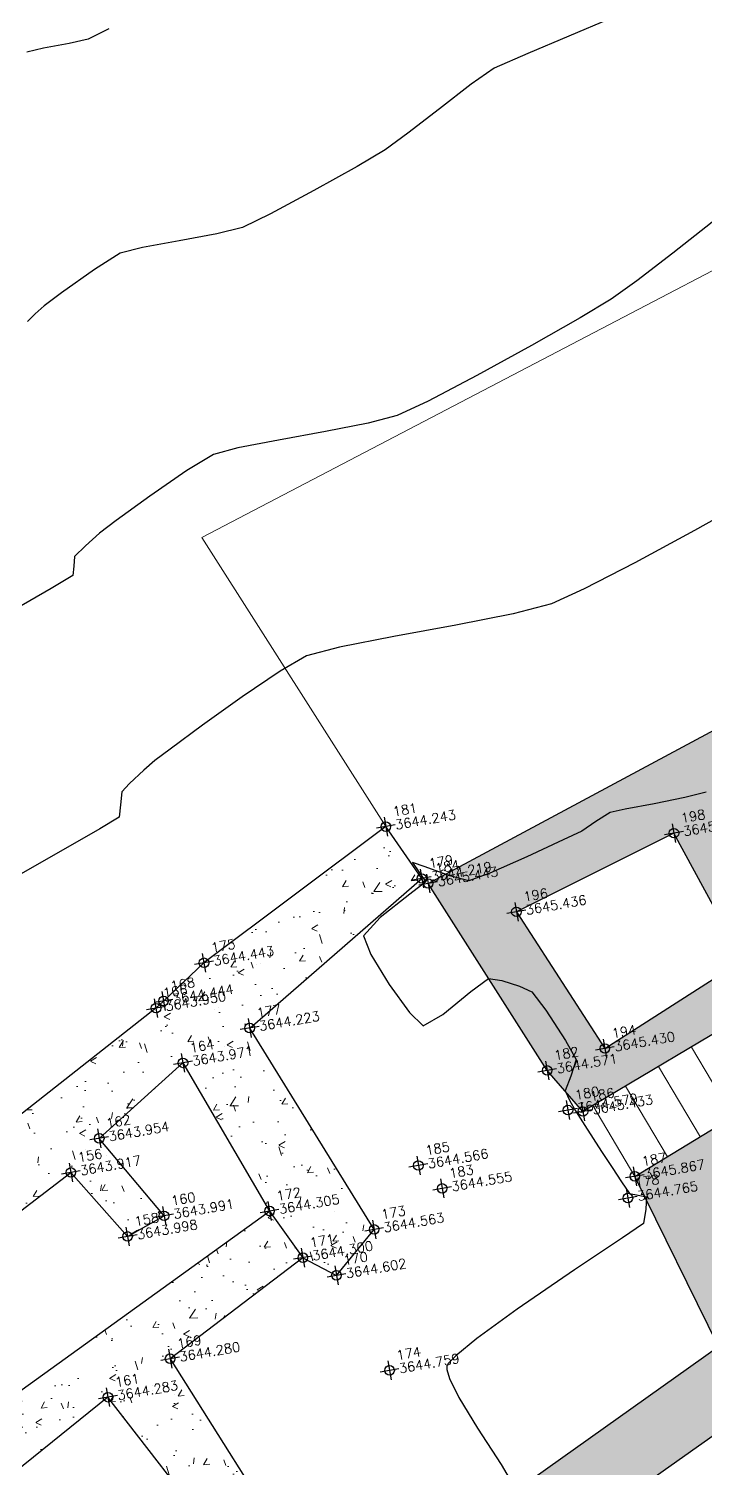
# Model space of a CAD drawing. Header units: millimetres. Extents: x 736950 to 738835, y 8500595 to 8502131.
# Drawn here: x 737777.21 to 737784.29, y 8501281.6 to 8501296.66 of the extents above; entities that cross this region are included whole.
import ezdxf

# ---------------------------------------------------------------- set-up
doc = ezdxf.new("R2010")
doc.units = ezdxf.units.MM
for name, color, linetype, lineweight in [('CONT-MJR', 80, 'Continuous', 30), ('MURO PIEDRA', 252, 'Continuous', 30), ('pista', 251, 'Continuous', 5)]:
    doc.layers.add(name, color=color, linetype=linetype, lineweight=lineweight)
doc.styles.add('5mm', font='arial.ttf', dxfattribs={"height": 3})
pattern_1 = [(59.94991650582833, (1479841.21072825, -18.49207214638591), (0.7173147616177996, 0.06212513786334364), [0.07500000000000001, -0.8250000000000001]), (4.949916505828331, (1479841.21072825, -18.49207214638591), (-0.2666336227691331, 0.7169040729334506), [0.06, -0.66]), (110.4013165058283, (1479841.270504478, -18.48689504899085), (0.4506817424667108, 0.7790288530571421), [0.06374018999999999, -0.7011421119999998]), (56.13411650582835, (1479841.176170796, -18.29508031532168), (1.07978843215245, 0.02137619624183779), [0.1124999999999999, -1.237499999999998]), (106.5855165058283, (1479841.266153166, -18.29329902119935), (0.752289432321798, 1.120964142855684), [0.09561028799999993, -1.051712999999999]), (1.134116505828333, (1479841.176170796, -18.29508031532168), (0.7522885572049924, 1.12096473051034), [0.09000000000000001, -0.9900000000000001]), (30.94991650582834, (1479841.283306076, -18.32704954408109), (0.6574964912282043, -0.293425227292985), [0.07500000000000001, -0.8250000000000001]), (335.9499165058284, (1479841.283306076, -18.32704954408109), (0.1143589702920628, 0.7562849757157031), [0.06, -0.66]), (81.40131650582836, (1479841.338097435, -18.35150168277323), (0.7718558160208798, 0.4628591428967336), [0.06374019000000002, -0.701142112]), (47.44991650582834, (1479841.21072825, -18.49207214638591), (-0.04554285905854174, 0.3299879209740469), [0, -0.652, 0, -0.67, 0, -0.6625000000000001]), (17.44991650582834, (1479841.21072825, -18.49207214638591), (0.1909634295804004, 0.4339344980096552), [0, -0.3819999999999997, 0, -0.6369999999999993, 0, -0.2524999999999997]), (337.4499165058283, (1479840.991082356, -18.53060370869935), (0.5296904964497462, 0.07002209344786473), [0, -0.25, 0, -0.7799999999999999, 0, -1.035]), (327.4499165058284, (1479840.892586439, -18.5478824339807), (0.557117696670718, 0.1993664657265957), [0, -0.325, 0, -0.518, 0, -0.735])]

msp = doc.modelspace()

# ---------------------------------------------------------------- hatches: boundary and pattern name
at = {"layer": 'pista'}
h = msp.add_hatch(dxfattribs=at)
h.set_pattern_fill('HONEY', color=256, scale=3, angle=9.94991650582834, style=0)
h.set_pattern_definition([(9.94991650582834, (1479841.21072825, -18.49207214638591), (0.4979252195647159, 0.4170677100899267), [0.375, -0.75]), (129.9499165058283, (1479841.21072825, -18.49207214638591), (-0.6101538418184378, 0.222682034283025), [0.3749999999999999, -0.7499999999999998]), (69.94991650582834, (1479841.21072825, -18.49207214638591), (-0.112228622253722, 0.6397497443729518), [-0.75, 0.375])])
h.paths.add_polyline_path([(737744.7999806425, 8501250.923935566), (737743.4751223363, 8501250.754223157), (737756.465848178, 8501242.026572531), (737763.5739612179, 8501242.006896213), (737770.002546867, 8501243.455222024), (737769.8468594846, 8501244.342704736), (737763.4750639071, 8501242.907173423), (737756.7405500773, 8501242.925815564)])
h.paths.add_polyline_path([(737794.2809870465, 8501256.017245878), (737809.7820272583, 8501263.709828075), (737823.391616501, 8501273.483615467), (737837.0791595323, 8501280.557800073), (737851.5530432165, 8501285.77819753), (737870.8510758049, 8501293.050216693, -0.9976846880626209), (737871.0089264096, 8501292.63424804), (737865.2748787645, 8501289.581801567, 0.7845063948290762), (737866.1540430214, 8501286.121818589), (737883.2588851704, 8501291.348365877), (737897.4188924351, 8501296.516943583), (737903.2981396064, 8501301.44146652, -0.5512150924587264), (737904.1219025984, 8501301.177325813), (737906.855912117, 8501297.98174819, 0.5618964424650519), (737910.2738656431, 8501298.536066804), (737914.22079628, 8501308.558674501), (737925.6412323939, 8501300.72656757, 0.340189525830376), (737928.7023693406, 8501300.894137181), (737936.9171069289, 8501306.117412793, -0.358727273887905), (737938.1716059428, 8501305.962964654), (737943.1732157968, 8501301.051021611, 0.3417074120720416), (737946.0555081918, 8501300.709858142), (737955.8779356404, 8501307.072689936), (737971.8320576148, 8501314.464803053), (737988.5677626224, 8501323.411181662), (738023.1375471824, 8501336.282937778), (738044.4246208373, 8501357.728329657), (738061.4456776979, 8501362.208386911), (738078.9085143938, 8501363.070318012), (738112.0997810266, 8501372.051506756), (738118.6561313582, 8501373.365123207), (738128.3493353954, 8501376.976906104), (738155.2251721952, 8501366.826195797), (738176.6167526407, 8501363.543890122), (738193.8053773039, 8501353.328603027), (738204.7313956148, 8501340.877429372), (738207.705198212, 8501335.751671141), (738214.35685511, 8501331.742925933), (738229.9282901662, 8501313.374534177), (738233.5603594936, 8501308.186787868), (738234.53883727, 8501308.358438132), (738230.6417003467, 8501313.924784988), (738214.9478837823, 8501332.43754055), (738208.3676942562, 8501336.403214611), (738205.4657963786, 8501341.405035153), (738194.387784551, 8501354.029418997), (738176.9261677533, 8501364.406946706), (738155.4549153853, 8501367.70147717), (738128.3514754312, 8501377.93815071), (738118.4090486554, 8501374.233504975), (738111.8936108743, 8501372.928085677), (738078.7671659255, 8501363.964436961), (738061.3074614278, 8501363.102660457), (738043.958527311, 8501358.536303693), (738022.6381405202, 8501337.057350922), (737988.196920163, 8501324.233464561), (737971.4304040315, 8501315.270615296), (737955.4419368334, 8501307.862588815), (737945.5806043665, 8501301.47455489, -0.3391433520832071), (737943.8038299843, 8501301.693147572), (737938.8116631231, 8501306.59581691, 0.3560082385246841), (737936.4342009705, 8501306.876887502), (737928.158540546, 8501301.61487459, -0.3502196171718997), (737926.1502499409, 8501301.468794718), (737914.5128481541, 8501309.44969617, 0.4302069892023044), (737913.4330382891, 8501309.014522241), (737909.4507249827, 8501298.90206584, -0.5704007069138802), (737907.5397775185, 8501298.566836312), (737904.9064502402, 8501301.644734057, 0.4931454261128044), (737902.7202336333, 8501302.131411942), (737896.9620044216, 8501297.308254998), (737882.9728831241, 8501292.20205278), (737866.0373022418, 8501287.027224885, -0.7384715771871906), (737865.6977918843, 8501288.787355538), (737871.5108758068, 8501291.881875956, 0.9119586051647783), (737870.5337161538, 8501293.892406015), (737851.2416702455, 8501286.62264278), (737836.7183275839, 8501281.384406622), (737822.9200107896, 8501274.252970394), (737809.3164408724, 8501264.483505804), (737793.8201376351, 8501256.79327439), (737778.9884914039, 8501246.402265295), (737769.846859484, 8501244.34270474), (737770.0025468671, 8501243.455222024), (737779.3594973255, 8501245.563292695)])
h.paths.add_polyline_path([(738260.5182952256, 8501271.251537092), (738234.538837269, 8501308.358438132), (738233.56035949, 8501308.186787868), (738259.6897886079, 8501270.86568047), (738269.3749442189, 8501234.589470252), (738274.5057655985, 8501215.583008338), (738279.7983711922, 8501189.602392923), (738280.7089290785, 8501189.641305126), (738275.382018582, 8501215.790318219), (738270.2441657205, 8501234.822827347)])
h = msp.add_hatch(dxfattribs=at)
h.set_pattern_fill('AR-CONC', color=256, scale=0.1, angle=9.94991650582834, style=0)
h.set_pattern_definition(pattern_1)
h.paths.add_polyline_path([(737791.5559219075, 8501289.695930107), (737792.551449192, 8501287.89282433), (737790.2650922528, 8501286.885621794), (737789.9606399436, 8501287.50992386), (737789.282920198, 8501287.119431661), (737789.8594336101, 8501285.928127635), (737792.0678738108, 8501286.818103971), (737792.4463915016, 8501285.459065948), (737794.0040653513, 8501286.065330887), (737790.9109348459, 8501292.828602554), (737781.3881687867, 8501287.72137282), (737782.6339078179, 8501285.765198162), (737783.0078059994, 8501285.335337553), (737785.4498607655, 8501286.786114419), (737785.2161380884, 8501287.261886118), (737783.2372918824, 8501285.994910313), (737782.3113635977, 8501287.424422752), (737783.9599153812, 8501288.247653594), (737784.3926472707, 8501287.453479107), (737784.9138481152, 8501287.700247582), (737784.4122215663, 8501288.53411496), (737788.182679965, 8501290.601700379), (737788.8308387263, 8501289.62703417), (737789.3565152617, 8501289.888801586), (737788.8109832528, 8501290.955585923), (737790.5384877817, 8501291.832262661), (737791.2868478165, 8501290.442669103), (737788.063415962, 8501288.51559306), (737788.3988717829, 8501287.98801578), (737789.0000609824, 8501288.21097491), (737789.070400743, 8501287.65374756), (737789.8522352043, 8501287.913749244), (737789.6802740138, 8501288.6277761)])
h.paths.add_polyline_path([(737791.0837549088, 8501284.730663916), (737791.9854634485, 8501285.239115203), (737791.6551462315, 8501285.74464417), (737788.1434119036, 8501284.378310386), (737786.9481739387, 8501287.065201564), (737787.7908017033, 8501287.522677738), (737787.3599158415, 8501288.080618033), (737786.0324271923, 8501287.394931596), (737787.919708298, 8501283.193841858), (737790.4375838388, 8501284.35130795), (737790.8917770548, 8501283.52739441), (737788.20799533, 8501282.256556634), (737790.9435468046, 8501276.478315542), (737784.533403857, 8501273.038994186), (737784.7939092786, 8501272.46842436), (737796.9944802003, 8501279.00788666), (737794.4822346828, 8501285.01979172), (737793.0700123186, 8501284.450652303), (737793.2943148619, 8501283.768143423), (737794.0690307743, 8501284.091873642), (737795.3190969373, 8501281.318150045), (737793.178964494, 8501280.438126111), (737793.3973397883, 8501279.73731784), (737795.5637387651, 8501280.699110165), (737796.1738632472, 8501279.634519575), (737793.5535819186, 8501278.088515125), (737792.7902651053, 8501280.095815165), (737792.1792930259, 8501279.695221707), (737793.0154632638, 8501277.781923683), (737791.5939515219, 8501276.86247528), (737789.3079972652, 8501281.854576852), (737791.2870469418, 8501282.807869766), (737792.0530998199, 8501281.271119952), (737790.4115469962, 8501280.49480408), (737790.727105167, 8501279.830334337), (737793.0471402801, 8501280.801818809), (737792.1528624722, 8501283.1100162), (737792.8423039216, 8501283.60153577), (737792.5502280426, 8501284.172658946), (737791.5003286791, 8501283.826036204)])
h.paths.add_polyline_path([(737779.9851969633, 8501272.742664894), (737779.5926013328, 8501273.128634678), (737779.1944125522, 8501272.568406422), (737779.9120214739, 8501271.759229414), (737781.5425726977, 8501272.997593943), (737783.0716911793, 8501271.492163213), (737783.9898327204, 8501271.982176594), (737783.7344773642, 8501272.604413401), (737783.2633009446, 8501272.275046157), (737782.1794489613, 8501273.522533583), (737782.5377013684, 8501273.887930917), (737782.0967588566, 8501274.468473509)])
h = msp.add_hatch(dxfattribs=at)
h.set_pattern_fill('AR-CONC', color=256, scale=0.1, angle=9.94991650582834, style=0)
h.set_pattern_definition(pattern_1)
h.paths.add_polyline_path([(737777.6493554055, 8501284.697877575), (737778.2429651527, 8501284.02837592), (737778.6245263468, 8501284.2435411), (737777.9461947693, 8501285.054532018), (737778.8220041448, 8501285.843730938), (737779.728404595, 8501284.294036709), (737780.0769869342, 8501283.805925703), (737780.4282514206, 8501283.620835824), (737780.8231733027, 8501284.101299878), (737779.5204123224, 8501286.208899418), (737781.3213133046, 8501287.772591412), (737780.9448072524, 8501288.315704841), (737779.0422673434, 8501286.891549673), (737778.6190419062, 8501286.491403177), (737778.5397778634, 8501286.41658199), (737771.970257782, 8501281.24669311), (737772.5577492837, 8501280.484743811), (737773.0826143647, 8501280.803224025), (737772.9191839872, 8501281.07507419)])
h = msp.add_hatch(dxfattribs=at)
h.set_pattern_fill('AR-CONC', color=256, scale=0.1, angle=9.94991650582834, style=0)
h.set_pattern_definition(pattern_1)
h.paths.add_polyline_path([(737785.5967947382, 8501282.811724603), (737785.1544531517, 8501283.440754747), (737784.9721482369, 8501283.322475763), (737784.449081442, 8501284.492697591), (737785.4284121897, 8501285.05639191), (737786.1787035697, 8501283.343265863), (737786.8248046637, 8501283.65357116), (737785.7793279527, 8501286.013420189), (737783.5501978708, 8501284.656850958), (737784.4251977851, 8501282.875242932), (737779.0443992516, 8501279.048958948), (737779.2571418246, 8501278.391834453), (737782.0967588541, 8501274.468473503), (737782.5377013684, 8501273.887930918), (737782.8850149779, 8501274.205722133), (737783.2386774037, 8501273.700227438), (737789.6522272024, 8501277.35741433), (737789.4626906053, 8501277.934342299), (737783.2243635963, 8501274.609429346), (737780.0007728053, 8501278.85224945)])
h.paths.add_polyline_path([(737779.0443992519, 8501279.048958948), (737778.1964821878, 8501278.459584998), (737778.4841187961, 8501278.023729311), (737779.257141824, 8501278.391834455)])
h = msp.add_hatch(dxfattribs=at)
h.set_pattern_fill('AR-CONC', color=256, scale=0.1, angle=9.94991650582834, style=0)
h.set_pattern_definition(pattern_1)
h.paths.add_polyline_path([(737778.6877178713, 8501282.74898035), (737780.0769869359, 8501283.805925699), (737779.7284045985, 8501284.294036705), (737773.7365982805, 8501279.97476338), (737773.4328035514, 8501280.300165845), (737772.9490304393, 8501280.002092738), (737778.6258591108, 8501273.268700633), (737779.1181184452, 8501273.709385041), (737776.6840489154, 8501276.594198817), (737778.1880230637, 8501277.714923032), (737777.682193552, 8501278.231288701), (737776.209565309, 8501277.117078641), (737774.2503060309, 8501279.34403892), (737775.7707153334, 8501280.619936857), (737777.3197518112, 8501278.647930015), (737778.3918611555, 8501279.41775568), (737778.1278642829, 8501279.915628806), (737777.4702360536, 8501279.4916216), (737776.368347088, 8501281.003976291), (737778.0376412346, 8501282.345588025), (737779.1761814648, 8501280.873166844), (737778.6177381494, 8501280.28888689), (737779.0339259448, 8501279.826782903), (737780.023310585, 8501280.627850205)])

# ---------------------------------------------------------------- linework, layer by layer
at = {"linetype": 'Continuous', "extrusion": (0.9849591664230046, 0.172787269436437, 0)}
for points, elevation in [([(8245942.798062786, 0), (8245942.598062786, 0)], 2195598.499162654), ([(8245942.210062786, 0), (8245942.010062789, 0)], 2195601.457162655), ([(8245942.198062787, 0), (8245941.998062788, 0)], 2195598.776162655), ([(8245942.136062786, 0), (8245941.936062787, 0)], 2195598.833162655), ([(8245941.684062787, 0), (8245941.48406279, 0)], 2195599.691162655), ([(8245941.724062787, 0), (8245941.524062787, 0)], 2195596.379162654), ([(8245941.403062791, 0), (8245941.203062788, 0)], 2195595.893162654), ([(8245941.343062786, 0), (8245941.143062786, 0)], 2195595.802162655), ([(8245940.969062787, 0), (8245940.769062789, 0)], 2195596.732162656), ([(8245940.116062786, 0), (8245939.916062787, 0)], 2195600.356162654), ([(8245940.730062787, 0), (8245940.530062788, 0)], 2195595.981162655), ([(8245939.994062787, 0), (8245939.794062788, 0)], 2195599.722162654), ([(8245939.548062786, 0), (8245939.348062787, 0)], 2195599.864162654), ([(8245939.506062786, 0), (8245939.306062787, 0)], 2195600.016162655), ([(8245940.104062786, 0), (8245939.904062788, 0)], 2195594.982162654), ([(8245939.80406279, 0), (8245939.604062789, 0)], 2195594.628162655), ([(8245939.247062787, 0), (8245939.047062789, 0)], 2195598.222162655), ([(8245938.744062788, 0), (8245938.544062788, 0)], 2195600.433162654), ([(8245938.968062786, 0), (8245938.768062787, 0)], 2195598.426162654), ([(8245938.533062789, 0), (8245938.333062789, 0)], 2195600.323162654), ([(8245939.188062787, 0), (8245938.988062786, 0)], 2195595.510162655), ([(8245939.047062787, 0), (8245938.847062787, 0)], 2195596.606162654), ([(8245938.668062789, 0), (8245938.468062788, 0)], 2195597.651162654), ([(8245939.042062786, 0), (8245938.842062792, 0)], 2195595.097162655), ([(8245938.506062787, 0), (8245938.306062787, 0)], 2195596.865162654), ([(8245938.263062786, 0), (8245938.063062787, 0)], 2195597.179162655), ([(8245937.705062786, 0), (8245937.505062786, 0)], 2195595.314162655), ([(8245937.188062786, 0), (8245936.988062789, 0)], 2195597.555162655), ([(8245937.420062786, 0), (8245937.220062788, 0)], 2195594.604162654)]:
    msp.add_lwpolyline(points, dxfattribs=dict(at, elevation=elevation))
at = {"linetype": 'Continuous', "extrusion": (-0.172787269436437, 0.9849591664230046, 0)}
for points, elevation in [([(-2195598.599162655, 0), (-2195598.399162655, 0)], 8245942.698062788), ([(-2195601.557162655, 0), (-2195601.357162654, 0)], 8245942.110062787), ([(-2195598.876162654, 0), (-2195598.676162655, 0)], 8245942.098062789), ([(-2195598.933162655, 0), (-2195598.733162655, 0)], 8245942.036062786), ([(-2195599.791162655, 0), (-2195599.591162654, 0)], 8245941.584062787), ([(-2195596.479162655, 0), (-2195596.279162655, 0)], 8245941.624062788), ([(-2195595.902162654, 0), (-2195595.702162655, 0)], 8245941.243062788), ([(-2195595.993162654, 0), (-2195595.793162654, 0)], 8245941.303062787), ([(-2195596.832162654, 0), (-2195596.632162655, 0)], 8245940.869062787), ([(-2195600.456162655, 0), (-2195600.256162655, 0)], 8245940.016062788), ([(-2195596.081162654, 0), (-2195595.881162654, 0)], 8245940.630062786), ([(-2195599.822162655, 0), (-2195599.622162655, 0)], 8245939.894062787), ([(-2195599.964162655, 0), (-2195599.764162655, 0)], 8245939.448062787), ([(-2195600.116162654, 0), (-2195599.916162654, 0)], 8245939.406062787), ([(-2195595.082162655, 0), (-2195594.882162654, 0)], 8245940.004062787), ([(-2195598.322162655, 0), (-2195598.122162655, 0)], 8245939.147062788), ([(-2195594.728162655, 0), (-2195594.528162655, 0)], 8245939.704062787), ([(-2195600.533162654, 0), (-2195600.333162654, 0)], 8245938.644062788), ([(-2195598.526162655, 0), (-2195598.326162655, 0)], 8245938.868062788), ([(-2195600.423162655, 0), (-2195600.223162655, 0)], 8245938.433062787), ([(-2195596.706162654, 0), (-2195596.506162654, 0)], 8245938.947062788), ([(-2195595.610162654, 0), (-2195595.410162655, 0)], 8245939.088062788), ([(-2195595.197162655, 0), (-2195594.997162654, 0)], 8245938.942062788), ([(-2195597.751162655, 0), (-2195597.551162655, 0)], 8245938.568062788), ([(-2195596.965162655, 0), (-2195596.765162655, 0)], 8245938.406062787), ([(-2195597.279162654, 0), (-2195597.079162654, 0)], 8245938.163062787), ([(-2195595.414162654, 0), (-2195595.214162654, 0)], 8245937.605062786), ([(-2195597.655162654, 0), (-2195597.455162655, 0)], 8245937.088062787), ([(-2195594.704162654, 0), (-2195594.504162654, 0)], 8245937.320062786)]:
    msp.add_lwpolyline(points, dxfattribs=dict(at, elevation=elevation))
at = {"linetype": 'Continuous'}
for centre in [(737780.9448072532, 8501288.31570484), (737783.9599153819, 8501288.247653592), (737781.3213133039, 8501287.772591412), (737781.3881687872, 8501287.721372819), (737782.3113635977, 8501287.424422752), (737779.0422673476, 8501286.891549684), (737778.5397778584, 8501286.416581986), (737778.6190419062, 8501286.491403177), (737779.5204123219, 8501286.208899418), (737783.2372918819, 8501285.994910313), (737778.8220041454, 8501285.843730938), (737782.6339078172, 8501285.765198167), (737782.850835141, 8501285.350442171), (737783.0078059996, 8501285.335337551), (737777.9461947688, 8501285.054532018), (737777.6493554045, 8501284.697877575), (737781.2855411577, 8501284.770252766), (737783.5501978713, 8501284.656850958), (737781.5346804761, 8501284.530697761), (737783.4783104768, 8501284.430017974), (737778.6245263474, 8501284.243541101), (737779.7284045989, 8501284.294036705), (737780.8231733027, 8501284.101299878), (737778.2429651528, 8501284.02837592), (737780.0769869356, 8501283.805925699), (737780.4282514205, 8501283.620835824), (737778.6877178715, 8501282.74898035), (737780.9843423815, 8501282.626972733), (737778.037641235, 8501282.345588027)]:
    msp.add_circle(centre, 0.05, dxfattribs=at)
at = {"layer": 'CONT-MJR', "extrusion": (-0.4430975106467817, 0.8964734218361552, 0), "elevation": 7294278.89405907}
msp.add_lwpolyline([(-4428301.798954866, 3625.000000000009), (-4428301.555873428, 3625.000000000009)], dxfattribs=at)
at = {"layer": 'CONT-MJR', "extrusion": (0.3869906616449433, -0.9220836338421853, 0), "elevation": -7553391.371554959}
msp.add_lwpolyline([(3970220.358304516, 3630.000000000013), (3970219.424622924, 3630.000000000013)], dxfattribs=at)
at = {"layer": 'CONT-MJR'}
for points, elevation in [([(737777.6318812186, 8501296.510237226), (737777.3646005266, 8501296.46104519)], 3625), ([(737777.8287952885, 8501296.555785162), (737777.6318812186, 8501296.510237226)], 3625), ([(737777.3646005266, 8501296.46104519), (737777.1882133348, 8501296.419896213)], 3625), ([(737782.4296658762, 8501296.405726027), (737782.0778027576, 8501296.252194399)], 3630), ([(737782.0778027576, 8501296.252194399), (737781.838327407, 8501296.08368718)], 3630), ([(737781.1755275258, 8501295.570211226), (737780.9383358601, 8501295.397114523)], 3630), ([(737780.9383358601, 8501295.397114523), (737780.6458630178, 8501295.224053526)], 3630), ([(737780.6458630178, 8501295.224053526), (737780.1932585555, 8501294.970267557)], 3630), ([(737779.7399764963, 8501294.727107346), (737779.4454708643, 8501294.585923614)], 3630), ([(737779.4454708643, 8501294.585923614), (737779.1758919485, 8501294.519198036)], 3630), ([(737778.3992467684, 8501294.373448044), (737778.1643069589, 8501294.31414571)], 3630), ([(737783.9471942242, 8501294.317302825), (737783.5703474239, 8501294.026310798)], 3635), ([(737777.2760524635, 8501293.680086548), (737777.1967876027, 8501293.60245757)], 3630), ([(737782.9773461104, 8501293.63924706), (737782.4689067594, 8501293.350610385)], 3635), ([(737782.4689067594, 8501293.350610385), (737781.8985865709, 8501293.037095755)], 3635), ([(737781.3888462344, 8501292.76886053), (737781.0621464405, 8501292.616062062)], 3635), ([(737778.8634551978, 8501292.043452423), (737778.4762590657, 8501291.774796221)], 3635), ([(737778.4762590657, 8501291.774796221), (737778.1232595069, 8501291.517370673)], 3635), ([(737777.6699431858, 8501290.941681327), (737777.4428927432, 8501290.808942577)], 3635), ([(737783.0204639967, 8501290.802761752), (737782.6788220166, 8501290.646200512)], 3640), ([(737782.6788220166, 8501290.646200512), (737782.2761264953, 8501290.541252557)], 3640), ([(737781.6792172092, 8501290.424325293), (737781.0274229022, 8501290.305516427)], 3640), ([(737780.4600723196, 8501290.194923665), (737780.1164942061, 8501290.10264471)], 3640), ([(737781.0274229022, 8501290.305516427), (737780.4600723196, 8501290.194923665)], 3640), ([(737780.1164942061, 8501290.10264471), (737779.8390089612, 8501289.942672782)], 3640), ([(737779.8390089612, 8501289.942672782), (737779.442790736, 8501289.674581619)], 3640), ([(737778.5278318885, 8501289.00627754), (737778.4123588298, 8501288.905007897)], 3640), ([(737778.4123588298, 8501288.905007897), (737778.2636283311, 8501288.76644591)], 3640), ([(737778.2636283311, 8501288.76644591), (737778.1814554959, 8501288.679268427)], 3640), ([(737784.2954975929, 8501288.676338961), (737784.0755223776, 8501288.620134078)], 3645), ([(737778.1696465906, 8501288.545173783), (737778.1558843442, 8501288.413692866)], 3640), ([(737784.0755223776, 8501288.620134078), (737783.7521095648, 8501288.55549894)], 3645), ([(737783.2926003386, 8501288.463590765), (737783.1433187925, 8501288.368801167)], 3645), ([(737777.9526149193, 8501288.29273614), (737777.4473005121, 8501288.004705831)], 3640), ([(737782.8016728223, 8501288.17638724), (737782.421403677, 8501288.00048842)], 3645), ([(737777.4473005121, 8501288.004705831), (737776.7693417859, 8501287.619199796)], 3640), ([(737782.421403677, 8501288.00048842), (737782.0322949556, 8501287.829239275)], 3645), ([(737781.2917726575, 8501287.844376884), (737781.3639719093, 8501287.739910267)], 3645), ([(737781.8119348027, 8501287.750155343), (737781.6162434127, 8501287.800152337)], 3645), ([(737782.0322949556, 8501287.829239275), (737781.8119348027, 8501287.750155343)], 3645), ([(737781.1965425892, 8501287.607682923), (737780.8857418256, 8501287.36499365)], 3645), ([(737781.3639719093, 8501287.739910267), (737781.1965425892, 8501287.607682923)], 3645), ([(737780.8857418256, 8501287.36499365), (737780.7099588729, 8501287.172171423)], 3645), ([(737780.7099588729, 8501287.172171423), (737780.7868973376, 8501286.979370823)], 3645), ([(737781.8332684814, 8501286.589178948), (737782.0210384866, 8501286.727582278)], 3645), ([(737782.0210384866, 8501286.727582278), (737782.1574276481, 8501286.707487881)], 3645), ([(737780.978933793, 8501286.66541234), (737781.1930751645, 8501286.369458105)], 3645), ([(737781.542857948, 8501286.348571133), (737781.8332684814, 8501286.589178948)], 3645), ([(737782.344944493, 8501286.648176318), (737782.4739407959, 8501286.588096853)], 3645), ([(737781.336328378, 8501286.23067025), (737781.542857948, 8501286.348571133)], 3645), ([(737782.8267382184, 8501286.077421913), (737782.9352486436, 8501285.879920533)], 3645), ([(737783.202593583, 8501284.917917514), (737783.3127886852, 8501284.74850616)], 3645), ([(737783.3127886852, 8501284.74850616), (737783.4096751368, 8501284.599238697)], 3645), ([(737783.4096751368, 8501284.599238697), (737783.4936403665, 8501284.478389801)], 3645), ([(737783.4936403665, 8501284.478389801), (737783.5857344856, 8501284.461041948)], 3645), ([(737783.6732943965, 8501284.442607472), (737783.6667644305, 8501284.312043197)], 3645), ([(737783.6399070834, 8501284.16467872), (737783.4225776535, 8501284.014451217)], 3645), ([(737783.4225776535, 8501284.014451217), (737782.9196442799, 8501283.67800195)], 3645), ([(737782.9196442799, 8501283.67800195), (737782.319779106, 8501283.267222164)], 3645), ([(737781.5839419379, 8501282.670236018), (737781.5832090945, 8501282.636851987)], 3645), ([(737781.5979951436, 8501282.697662497), (737781.5839419379, 8501282.670236018)], 3645), ([(737781.611080448, 8501282.540911548), (737781.7102852094, 8501282.341648947)], 3645)]:
    msp.add_lwpolyline(points, dxfattribs=dict(at, elevation=elevation))
at = {"layer": 'CONT-MJR', "extrusion": (0.6108454406274859, -0.7917498643287617, 0), "elevation": -6280229.348757898}
msp.add_lwpolyline([(5777116.622544563, 3630), (5777116.203497376, 3630)], dxfattribs=at)
at = {"layer": 'CONT-MJR', "extrusion": (0.6140051128367336, -0.7893020470075761, 0), "elevation": -6257088.58185556}
msp.add_lwpolyline([(5802171.557315819, 3630), (5802171.137933498, 3630)], dxfattribs=at)
at = {"layer": 'CONT-MJR', "extrusion": (0.4727206307599422, -0.8812123496943983, 0), "elevation": -7142682.197875274}
msp.add_lwpolyline([(4668878.538280567, 3630.000000000003), (4668878.023895968, 3630.000000000003)], dxfattribs=at)
at = {"layer": 'CONT-MJR', "extrusion": (0.615194322662235, -0.7883755103782423, 0), "elevation": -6248331.750614045}
msp.add_lwpolyline([(5811599.319465243, 3635), (5811598.79520354, 3635)], dxfattribs=at)
at = {"layer": 'CONT-MJR', "extrusion": (0.1840645807975572, -0.9829141519460484, 0), "elevation": -8220243.677742545}
msp.add_lwpolyline([(2289960.4039043, 3630.000000000003), (2289960.014705096, 3630.000000000003)], dxfattribs=at)
at = {"layer": 'CONT-MJR', "extrusion": (0.184816682209812, -0.9827730124382523, 0), "elevation": -8218488.924765226}
msp.add_lwpolyline([(2296250.510732183, 3630.000000000011), (2296250.10972832, 3630.000000000011)], dxfattribs=at)
at = {"layer": 'CONT-MJR', "extrusion": (0.5279750400774081, -0.849259887817186, 0), "elevation": -6830279.799664065}
msp.add_lwpolyline([(5115036.607274221, 3630.000000000003), (5115036.290130692, 3630.000000000003)], dxfattribs=at)
at = {"layer": 'CONT-MJR', "extrusion": (0.581233291389561, -0.8137369728483878, 0), "elevation": -6488996.290023192}
msp.add_lwpolyline([(5541592.32884541, 3630), (5541591.907407979, 3630)], dxfattribs=at)
at = {"layer": 'CONT-MJR', "extrusion": (0.5840101707655578, -0.8117463399624195, 0), "elevation": -6470021.201895549}
msp.add_lwpolyline([(5563735.288947915, 3635.000000000003), (5563734.957682492, 3635.000000000003)], dxfattribs=at)
at = {"layer": 'CONT-MJR', "extrusion": (0.597871055104892, -0.8015922912976169, 0), "elevation": -6373475.814231783}
msp.add_lwpolyline([(5674074.353195126, 3630.000000000007), (5674074.126078845, 3630.000000000007)], dxfattribs=at)
at = {"layer": 'CONT-MJR', "extrusion": (0.5128249619312171, -0.8584931906662078, 0), "elevation": -6919949.173876527}
msp.add_lwpolyline([(4993057.626673435, 3635), (4993057.249154046, 3635)], dxfattribs=at)
at = {"layer": 'CONT-MJR', "extrusion": (-0.674781238443547, 0.7380178048289845, 0), "elevation": 5776267.835953806}
msp.add_lwpolyline([(-6281006.370810371, 3630), (-6281006.243546047, 3630)], dxfattribs=at)
at = {"layer": 'CONT-MJR', "extrusion": (0.4656795960377688, -0.884953396419326, 0), "elevation": -7179678.170636084}
msp.add_lwpolyline([(4611781.304284331, 3635.000000000007), (4611780.728276218, 3635.000000000007)], dxfattribs=at)
at = {"layer": 'CONT-MJR', "extrusion": (0.2521900365187744, -0.9676777281102729, 0), "elevation": -8040450.491706003}
msp.add_lwpolyline([(2857875.59736213, 3635), (2857875.285252393, 3635)], dxfattribs=at)
at = {"layer": 'CONT-MJR', "extrusion": (0.1793249227667409, -0.983789902405337, 0), "elevation": -8231183.271818332}
msp.add_lwpolyline([(2250314.433526692, 3635.00000000001), (2250313.936626158, 3635.00000000001)], dxfattribs=at)
at = {"layer": 'CONT-MJR', "extrusion": (0.1922343332161511, -0.9813490516289003, 0), "elevation": -8200908.57666706}
msp.add_lwpolyline([(2358260.751651652, 3635.000000000013), (2358260.295461305, 3635.000000000013)], dxfattribs=at)
at = {"layer": 'CONT-MJR', "extrusion": (0.2593893665890005, -0.9657728286199385, 0), "elevation": -8018944.959115406}
msp.add_lwpolyline([(2917672.115261036, 3635.000000000003), (2917671.848445096, 3635.000000000003)], dxfattribs=at)
at = {"layer": 'CONT-MJR', "extrusion": (0.1913273820178648, -0.9815262772285774, 0), "elevation": -8203084.360126977}
msp.add_lwpolyline([(2350680.294781938, 3635.000000000013), (2350679.861260242, 3635.000000000013)], dxfattribs=at)
at = {"layer": 'CONT-MJR', "extrusion": (-0.511699954986805, 0.8591642194985203, 0), "elevation": 6926484.532021542}
msp.add_lwpolyline([(-4983984.279690063, 3635.000000000009), (-4983983.95734728, 3635.000000000009)], dxfattribs=at)
at = {"layer": 'CONT-MJR', "extrusion": (0.4867297397603402, -0.8735526088523986, 0), "elevation": -7067223.794886527}
msp.add_lwpolyline([(4782325.361843608, 3640.000000000013), (4782324.64831031, 3640.000000000013)], dxfattribs=at)
at = {"layer": 'CONT-MJR', "extrusion": (0.6014187078538012, -0.7989340009309055, 0), "elevation": -6348257.279479384}
msp.add_lwpolyline([(5702271.787280563, 3635), (5702271.569045188, 3635)], dxfattribs=at)
at = {"layer": 'CONT-MJR', "extrusion": (0.6697678261277484, -0.7425705751537091, 0), "elevation": -5818668.901137967}
msp.add_lwpolyline([(6241743.646813286, 3635), (6241743.451494318, 3635)], dxfattribs=at)
at = {"layer": 'CONT-MJR', "extrusion": (0.4761751249661695, -0.8793504707245302, 0), "elevation": -7124300.136006779}
msp.add_lwpolyline([(4696874.362907769, 3640), (4696873.653394094, 3640)], dxfattribs=at)
at = {"layer": 'CONT-MJR', "extrusion": (-0.7061629590552049, 0.7080493452142986, 0), "elevation": 5498342.34968918}
msp.add_lwpolyline([(-6525680.079574591, 3635), (-6525679.917517846, 3635)], dxfattribs=at)
at = {"layer": 'CONT-MJR', "extrusion": (0.9959651550265285, -0.08974079324912987, 0), "elevation": -28111.74010178808}
msp.add_lwpolyline([(8533198.504098551, 3635), (8533198.403366165, 3635)], dxfattribs=at)
at = {"layer": 'CONT-MJR', "extrusion": (0.4595874442994201, -0.8881325244817508, 0), "elevation": -7211197.049187733}
msp.add_lwpolyline([(4562336.206554703, 3640.000000000004), (4562335.6097719, 3640.000000000004)], dxfattribs=at)
at = {"layer": 'CONT-MJR', "extrusion": (0.9947819383618589, -0.1020239928106277, 0), "elevation": -133407.7453289718}
msp.add_lwpolyline([(8532201.804612262, 3635.000000000013), (8532201.705237996, 3635.000000000013)], dxfattribs=at)
at = {"layer": 'CONT-MJR', "extrusion": (0.4990347827739287, -0.8665819554905225, 0), "elevation": -6998888.60745758}
msp.add_lwpolyline([(4881784.43131745, 3635.00000000001), (4881783.731395924, 3635.00000000001)], dxfattribs=at)
at = {"layer": 'CONT-MJR', "extrusion": (0.1922343352253962, -0.9813490512353136, 0), "elevation": -8200906.321541691}
msp.add_lwpolyline([(2358261.8724506, 3640.000000000003), (2358261.264196804, 3640.000000000003)], dxfattribs=at)
at = {"layer": 'CONT-MJR', "extrusion": (0.5816972080614425, -0.8134054082273628, 0), "elevation": -6485830.756175628}
msp.add_lwpolyline([(5545290.257470651, 3640), (5545289.745620312, 3640)], dxfattribs=at)
at = {"layer": 'CONT-MJR', "extrusion": (-0.593164453257068, 0.805081319738723, 0), "elevation": 6406604.978138805}
msp.add_lwpolyline([(-5636634.777482276, 3640.000000000006), (-5636634.357827684, 3640.000000000006)], dxfattribs=at)
at = {"layer": 'CONT-MJR', "extrusion": (0.6033829017684564, -0.7974516122332924, 0), "elevation": -6334203.67513153}
msp.add_lwpolyline([(5717875.307464015, 3640.00000000001), (5717875.105870666, 3640.00000000001)], dxfattribs=at)
at = {"layer": 'CONT-MJR', "extrusion": (0.9961447788316203, -0.08772445272842858, 0), "elevation": -10837.01348242862}
msp.add_lwpolyline([(8533235.518396769, 3640.000000000003), (8533235.383783158, 3640.000000000003)], dxfattribs=at)
at = {"layer": 'CONT-MJR', "extrusion": (0.1864662145931164, -0.9824613737014366, 0), "elevation": -8214615.889023613}
msp.add_lwpolyline([(2310047.134699833, 3645), (2310046.826857591, 3645)], dxfattribs=at)
at = {"layer": 'CONT-MJR', "extrusion": (0.511368419856085, -0.8593615881419712, 0), "elevation": -6928404.262665133}
msp.add_lwpolyline([(4981308.630588193, 3640), (4981308.394052808, 3640)], dxfattribs=at)
at = {"layer": 'CONT-MJR', "extrusion": (0.5579788166078953, -0.8298551923178241, 0), "elevation": -6643170.929018503}
msp.add_lwpolyline([(5355791.995953808, 3645.000000000003), (5355791.817844966, 3645.000000000003)], dxfattribs=at)
at = {"layer": 'CONT-MJR', "extrusion": (0.2145738216198003, -0.9767077736331754, 0), "elevation": -8144965.547666641}
msp.add_lwpolyline([(2544752.7922762, 3645.000000000013), (2544752.631464421, 3645.000000000013)], dxfattribs=at)
at = {"layer": 'CONT-MJR', "extrusion": (-0.4326898085516172, 0.9015428606425568, 0), "elevation": 7345044.56247841}
msp.add_lwpolyline([(-4343563.786046891, 3645.000000000007), (-4343563.571036121, 3645.000000000007)], dxfattribs=at)
at = {"layer": 'CONT-MJR', "extrusion": (-0.3179812796625358, -0.9480969917599024, 0), "elevation": -8294646.140614372}
msp.add_lwpolyline([(-2003762.117572693, 3645.000000000003), (-2003762.258668866, 3645.000000000003)], dxfattribs=at)
at = {"layer": 'CONT-MJR', "extrusion": (0.8200474660953533, 0.572295512257951, 0), "elevation": 5470264.560600687}
msp.add_lwpolyline([(6549230.750577564, 3645.000000000003), (6549230.633019125, 3645.000000000003)], dxfattribs=at)
at = {"layer": 'CONT-MJR', "extrusion": (0.3480026509750501, 0.9374935492654536, 0), "elevation": 8226652.431385281}
msp.add_lwpolyline([(2266805.185160025, 3645), (2266805.460336388, 3645)], dxfattribs=at)
at = {"layer": 'CONT-MJR', "extrusion": (0.8530726870894895, 0.5217920951316893, 0), "elevation": 5065284.98264316}
msp.add_lwpolyline([(6867247.544667686, 3645), (6867247.176635172, 3645)], dxfattribs=at)
at = {"layer": 'CONT-MJR', "extrusion": (-0.3015738881976777, -0.9534428089598951, 0), "elevation": -8327986.512018996}
msp.add_lwpolyline([(-1860332.994482047, 3645.000000000006), (-1860332.797808641, 3645.000000000006)], dxfattribs=at)
at = {"layer": 'CONT-MJR', "extrusion": (0.7964032493391843, 0.6047659584020822, 0), "elevation": 5728861.090653114}
msp.add_lwpolyline([(6324266.537378898, 3645), (6324266.295625062, 3645)], dxfattribs=at)
at = {"layer": 'CONT-MJR', "extrusion": (0.8386832217334467, 0.5446195493946268, 0), "elevation": 5248732.670828754}
msp.add_lwpolyline([(6728075.424975046, 3645), (6728075.045640641, 3645)], dxfattribs=at)
at = {"layer": 'CONT-MJR', "extrusion": (0.6958244567111797, 0.7182118945287607, 0), "elevation": 6619091.18718329}
msp.add_lwpolyline([(5385519.740948142, 3645.000000000003), (5385519.541489995, 3645.000000000003)], dxfattribs=at)
at = {"layer": 'CONT-MJR', "extrusion": (0.9526045892053246, -0.3042112697204939, 0), "elevation": -1883371.5618323}
msp.add_lwpolyline([(8322805.826868836, 3645.000000000006), (8322805.643263963, 3645.000000000006)], dxfattribs=at)
at = {"layer": 'CONT-MJR', "extrusion": (0.9327977134898449, -0.3604003686292754, 0), "elevation": -2375664.318960516}
msp.add_lwpolyline([(8195877.089066368, 3645.00000000001), (8195876.92423698, 3645.00000000001)], dxfattribs=at)
at = {"layer": 'CONT-MJR', "extrusion": (0.904736592588475, 0.4259714756076939, 0), "elevation": 4288804.265462338}
msp.add_lwpolyline([(7377149.68576444, 3645.000000000006), (7377149.570031696, 3645.000000000006)], dxfattribs=at)
at = {"layer": 'CONT-MJR', "extrusion": (0.8691403212026608, 0.4945655690196555, 0), "elevation": 4845679.914266265}
msp.add_lwpolyline([(7023927.959094054, 3645), (7023927.839940015, 3645)], dxfattribs=at)
at = {"layer": 'CONT-MJR', "extrusion": (0.8417457063671809, 0.5398742129537357, 0), "elevation": 5210650.345703368}
msp.add_lwpolyline([(6757610.458366864, 3645), (6757610.274295202, 3645)], dxfattribs=at)
at = {"layer": 'CONT-MJR', "extrusion": (0.8392783855524466, 0.5437019326289718, 0), "elevation": 5241370.534861743}
msp.add_lwpolyline([(6733810.849787952, 3645.000000000013), (6733810.527919855, 3645.000000000013)], dxfattribs=at)
at = {"layer": 'CONT-MJR', "extrusion": (-0.2060191640336003, -0.9785479569499376, 0), "elevation": -8470912.098373586}
msp.add_lwpolyline([(-1029470.897384019, 3645.000000000006), (-1029470.807904592, 3645.000000000006)], dxfattribs=at)
at = {"layer": 'CONT-MJR', "extrusion": (0.9837948537190996, -0.1792977573641559, 0), "elevation": -798433.4373435727}
msp.add_lwpolyline([(8495802.713061783, 3645.000000000013), (8495802.56326991, 3645.000000000013)], dxfattribs=at)
at = {"layer": 'CONT-MJR', "extrusion": (0.5874087120855611, -0.8092904330127612, 0), "elevation": -6446627.454233425}
msp.add_lwpolyline([(5590808.028116697, 3645), (5590807.505565908, 3645)], dxfattribs=at)
at = {"layer": 'CONT-MJR', "extrusion": (0.6322732486595264, -0.7747454672532966, 0), "elevation": -6119850.682562987}
msp.add_lwpolyline([(5946726.975496829, 3645.00000000001), (5946726.690849084, 3645.00000000001)], dxfattribs=at)
at = {"layer": 'CONT-MJR', "extrusion": (0.725625674154293, -0.6880896605880136, 0), "elevation": -5314291.456573482}
msp.add_lwpolyline([(6676408.991899277, 3645), (6676408.878020135, 3645)], dxfattribs=at)
at = {"layer": 'CONT-MJR', "extrusion": (0.9602988356618256, 0.2789733790642798, 0), "elevation": 3080122.338911525}
msp.add_lwpolyline([(7957950.396521829, 3645.000000000013), (7957950.296614976, 3645.000000000013)], dxfattribs=at)
at = {"layer": 'CONT-MJR', "extrusion": (0.8540591328651809, 0.5201759294407762, 0), "elevation": 5052271.651235674}
msp.add_lwpolyline([(6876821.538078761, 3645), (6876821.163648088, 3645)], dxfattribs=at)
at = {"layer": 'CONT-MJR', "extrusion": (0.8379927340377682, 0.5456813884492546, 0), "elevation": 5257247.253029555}
msp.add_lwpolyline([(6721418.710003944, 3645), (6721418.255096764, 3645)], dxfattribs=at)
at = {"layer": 'CONT-MJR', "extrusion": (0.8656043667584323, 0.5007285494644113, 0), "elevation": 4895461.878116915}
msp.add_lwpolyline([(6989317.923756142, 3645), (6989317.665090845, 3645)], dxfattribs=at)
at = {"layer": 'MURO PIEDRA'}
for points in [[(737785.4498607655, 8501286.786114419), (737783.0078059996, 8501285.335337551), (737782.6339078172, 8501285.765198167), (737781.3881687872, 8501287.721372819), (737790.9109348458, 8501292.828602556)], [(737784.3926472709, 8501287.453479107), (737783.9599153819, 8501288.247653592), (737782.3113635977, 8501287.424422752), (737783.2372918819, 8501285.994910313), (737785.2161380887, 8501287.261886118)]]:
    msp.add_lwpolyline(points, dxfattribs=at)
for points in [[(737771.9702577821, 8501281.246693112), (737772.557749283, 8501280.484743811), (737773.0826143649, 8501280.803224025), (737772.9191839882, 8501281.07507419), (737777.6493554045, 8501284.697877575), (737778.2429651528, 8501284.02837592), (737778.6245263474, 8501284.243541101), (737777.9461947688, 8501285.054532018), (737778.8220041454, 8501285.843730938), (737779.7284045989, 8501284.294036705), (737780.0769869356, 8501283.805925699), (737780.4282514205, 8501283.620835824), (737780.8231733027, 8501284.101299878), (737779.5204123219, 8501286.208899418), (737781.3213133039, 8501287.772591412), (737780.9448072532, 8501288.31570484), (737779.0422673476, 8501286.891549684), (737778.6190419062, 8501286.491403177), (737778.5397778584, 8501286.416581986)], [(737789.4626906053, 8501277.934342299), (737789.6522272021, 8501277.357414331), (737783.2386774044, 8501273.700227436), (737782.8850149782, 8501274.205722133), (737782.5377013684, 8501273.887930917), (737782.0967588562, 8501274.468473509), (737779.2571418241, 8501278.391834455), (737779.0443992518, 8501279.048958948), (737784.4251977849, 8501282.875242934), (737783.5501978713, 8501284.656850958), (737785.7793279527, 8501286.013420189), (737786.8248046639, 8501283.65357116), (737786.1787035692, 8501283.343265865), (737785.42841219, 8501285.05639191), (737784.4490814413, 8501284.492697591), (737784.9721482365, 8501283.322475763), (737785.1544531516, 8501283.440754747), (737785.5967947387, 8501282.811724603), (737780.0007728048, 8501278.852249447), (737783.2243635971, 8501274.609429346)], [(737779.1181184452, 8501273.709385041), (737778.6258591097, 8501273.268700635), (737772.9490304384, 8501280.00209274), (737773.4328035517, 8501280.300165843), (737773.7365982806, 8501279.974763382), (737779.7284045989, 8501284.294036705), (737780.0769869356, 8501283.805925699), (737778.6877178715, 8501282.74898035), (737780.0233105852, 8501280.627850205), (737779.0339259452, 8501279.826782903), (737778.6177381496, 8501280.28888689), (737779.1761814652, 8501280.873166842), (737778.037641235, 8501282.345588027), (737776.3683470882, 8501281.003976291), (737777.470236054, 8501279.4916216), (737778.127864283, 8501279.91562881), (737778.3918611541, 8501279.417755682), (737777.3197518107, 8501278.647930015), (737775.770715333, 8501280.61993686), (737774.2503060311, 8501279.344038919), (737776.2095653095, 8501277.117078641), (737777.6821935516, 8501278.231288701), (737778.1880230634, 8501277.714923032), (737776.6840489152, 8501276.594198817)]]:
    msp.add_lwpolyline(points, close=True, dxfattribs=at)
at = {"layer": 'pista'}
for p, q in [((737784.5818738976, 8501285.269749463), (737784.142455668, 8501286.00941068)), ((737784.2379818888, 8501285.06544996), (737783.7985636592, 8501285.805111177)), ((737783.89408988, 8501284.861150458), (737783.4546716504, 8501285.600811675)), ((737783.5501978713, 8501284.656850958), (737783.1107796417, 8501285.396512173))]:
    msp.add_line(p, q, dxfattribs=at)
msp.add_lwpolyline([(737780.9448072532, 8501288.31570484), (737779.0201496673, 8501291.342647737), (737789.1670318737, 8501296.641726362), (737790.9109348458, 8501292.828602556)], dxfattribs=at)

# ---------------------------------------------------------------- texts
at = {"color": 2, "char_height": 0.1, "attachment_point": 1, "rotation": 9.94991650582834, "style": '5mm'}
for s, insert, width in [('\\Ftxt.shx;\\W1.0000000000;\\T1.0000000000;\\o\\l181', (737781.0104735887, 8501288.520125806), 0.3333333333333333), ('\\Ftxt.shx;\\W1.0000000000;\\T1.0000000000;\\o\\l198', (737784.0255817174, 8501288.45207456), 0.3666666666666667), ('\\Ftxt.shx;\\W1.0000000000;\\T1.0000000000;\\o\\l179', (737781.3869796394, 8501287.977012381), 0.3666666666666667), ('\\Ftxt.shx;\\W1.0000000000;\\T1.0000000000;\\o\\l184', (737781.4538351228, 8501287.925793786), 0.3666666666666667), ('\\Ftxt.shx;\\W1.0000000000;\\T1.0000000000;\\o\\l196', (737782.3770299333, 8501287.628843721), 0.3666666666666667), ('\\Ftxt.shx;\\W1.0000000000;\\T1.0000000000;\\o\\l175', (737779.1079336831, 8501287.095970651), 0.3666666666666667), ('\\Ftxt.shx;\\W1.0000000000;\\T1.0000000000;\\o\\l168', (737778.6847082417, 8501286.695824146), 0.3666666666666667), ('\\Ftxt.shx;\\W1.0000000000;\\T1.0000000000;\\o\\l166', (737778.6054441939, 8501286.621002953), 0.3666666666666667), ('\\Ftxt.shx;\\W1.0000000000;\\T1.0000000000;\\o\\l177', (737779.5860786574, 8501286.413320387), 0.3666666666666666), ('\\Ftxt.shx;\\W1.0000000000;\\T1.0000000000;\\o\\l194', (737783.3029582174, 8501286.199331282), 0.3666666666666667), ('\\Ftxt.shx;\\W1.0000000000;\\T1.0000000000;\\o\\l164', (737778.8876704809, 8501286.048151907), 0.3666666666666667), ('\\Ftxt.shx;\\W1.0000000000;\\T1.0000000000;\\o\\l182', (737782.6995741527, 8501285.969619134), 0.3666666666666667), ('\\Ftxt.shx;\\W1.0000000000;\\T1.0000000000;\\o\\l180', (737782.9165014765, 8501285.554863138), 0.35), ('\\Ftxt.shx;\\W1.0000000000;\\T1.0000000000;\\o\\l186', (737783.073472335, 8501285.539758518), 0.3666666666666667), ('\\Ftxt.shx;\\W1.0000000000;\\T1.0000000000;\\o\\l162', (737778.0118611043, 8501285.258952986), 0.3666666666666667), ('\\Ftxt.shx;\\W1.0000000000;\\T1.0000000000;\\o\\l156', (737777.7150217401, 8501284.902298544), 0.3666666666666666), ('\\Ftxt.shx;\\W1.0000000000;\\T1.0000000000;\\o\\l185', (737781.3512074932, 8501284.974673733), 0.3666666666666667), ('\\Ftxt.shx;\\W1.0000000000;\\T1.0000000000;\\o\\l187', (737783.6158642068, 8501284.861271925), 0.3666666666666666), ('\\Ftxt.shx;\\W1.0000000000;\\T1.0000000000;\\o\\l183', (737781.6003468116, 8501284.735118728), 0.3666666666666667), ('\\Ftxt.shx;\\W1.0000000000;\\T1.0000000000;\\o\\l178', (737783.5439768123, 8501284.634438943), 0.3666666666666667), ('\\Ftxt.shx;\\W1.0000000000;\\T1.0000000000;\\o\\l160', (737778.6901926829, 8501284.447962068), 0.35), ('\\Ftxt.shx;\\W1.0000000000;\\T1.0000000000;\\o\\l172', (737779.7940709344, 8501284.498457672), 0.3666666666666667), ('\\Ftxt.shx;\\W1.0000000000;\\T1.0000000000;\\o\\l173', (737780.8888396382, 8501284.305720845), 0.3666666666666667), ('\\Ftxt.shx;\\W1.0000000000;\\T1.0000000000;\\o\\l158', (737778.3086314884, 8501284.232796887), 0.3666666666666667), ('\\Ftxt.shx;\\W1.0000000000;\\T1.0000000000;\\o\\l171', (737780.1426532711, 8501284.010346666), 0.3333333333333333), ('\\Ftxt.shx;\\W1.0000000000;\\T1.0000000000;\\o\\l170', (737780.493917756, 8501283.825256791), 0.35), ('\\Ftxt.shx;\\W1.0000000000;\\T1.0000000000;\\o\\l169', (737778.753384207, 8501282.953401318), 0.3666666666666667), ('\\Ftxt.shx;\\W1.0000000000;\\T1.0000000000;\\o\\l174', (737781.050008717, 8501282.831393702), 0.3666666666666667), ('\\Ftxt.shx;\\W1.0000000000;\\T1.0000000000;\\o\\l161', (737778.1033075706, 8501282.550008995), 0.3333333333333334)]:
    msp.add_mtext(s, dxfattribs=dict(at, insert=insert, width=width))
at = {"color": 1, "char_height": 0.1, "attachment_point": 1, "rotation": 9.94991650582834, "style": '5mm'}
for s, insert, width in [('\\Ftxt.shx;\\W1.0000000000;\\T1.0000000000;\\o\\l3644.243', (737781.0346638066, 8501288.382231522), 0.8333333333333334), ('\\Ftxt.shx;\\W1.0000000000;\\T1.0000000000;\\o\\l3645.356', (737784.0497719351, 8501288.314180277), 0.8333333333333334), ('\\Ftxt.shx;\\W1.0000000000;\\T1.0000000000;\\o\\l3644.219', (737781.4111698573, 8501287.839118097), 0.7999999999999999), ('\\Ftxt.shx;\\W1.0000000000;\\T1.0000000000;\\o\\l3645.443', (737781.4780253406, 8501287.787899502), 0.8333333333333334), ('\\Ftxt.shx;\\W1.0000000000;\\T1.0000000000;\\o\\l3645.436', (737782.4012201511, 8501287.490949437), 0.8333333333333334), ('\\Ftxt.shx;\\W1.0000000000;\\T1.0000000000;\\o\\l3644.443', (737779.1321239009, 8501286.958076367), 0.8333333333333334), ('\\Ftxt.shx;\\W1.0000000000;\\T1.0000000000;\\o\\l3643.950', (737778.6296344118, 8501286.48310867), 0.8166666666666668), ('\\Ftxt.shx;\\W1.0000000000;\\T1.0000000000;\\o\\l3644.444', (737778.7088984596, 8501286.557929862), 0.8333333333333334), ('\\Ftxt.shx;\\W1.0000000000;\\T1.0000000000;\\o\\l3644.223', (737779.6102688753, 8501286.275426103), 0.8333333333333334), ('\\Ftxt.shx;\\W1.0000000000;\\T1.0000000000;\\o\\l3645.430', (737783.3271484353, 8501286.061436998), 0.8166666666666668), ('\\Ftxt.shx;\\W1.0000000000;\\T1.0000000000;\\o\\l3643.971', (737778.9118606987, 8501285.910257623), 0.7999999999999999), ('\\Ftxt.shx;\\W1.0000000000;\\T1.0000000000;\\o\\l3644.571', (737782.7237643705, 8501285.83172485), 0.7999999999999999), ('\\Ftxt.shx;\\W1.0000000000;\\T1.0000000000;\\o\\l3644.579', (737782.9406916944, 8501285.416968854), 0.8333333333333334), ('\\Ftxt.shx;\\W1.0000000000;\\T1.0000000000;\\o\\l3645.433', (737783.0976625528, 8501285.401864234), 0.8333333333333334), ('\\Ftxt.shx;\\W1.0000000000;\\T1.0000000000;\\o\\l3643.954', (737778.0360513221, 8501285.121058702), 0.8333333333333334), ('\\Ftxt.shx;\\W1.0000000000;\\T1.0000000000;\\o\\l3644.566', (737781.3753977111, 8501284.836779451), 0.8333333333333334), ('\\Ftxt.shx;\\W1.0000000000;\\T1.0000000000;\\o\\l3643.917', (737777.7392119579, 8501284.76440426), 0.7999999999999999), ('\\Ftxt.shx;\\W1.0000000000;\\T1.0000000000;\\o\\l3645.867', (737783.6400544246, 8501284.723377641), 0.8333333333333334), ('\\Ftxt.shx;\\W1.0000000000;\\T1.0000000000;\\o\\l3644.555', (737781.6245370294, 8501284.597224444), 0.8333333333333334), ('\\Ftxt.shx;\\W1.0000000000;\\T1.0000000000;\\o\\l3644.765', (737783.56816703, 8501284.49654466), 0.8333333333333334), ('\\Ftxt.shx;\\W1.0000000000;\\T1.0000000000;\\o\\l3644.305', (737779.8182611522, 8501284.360563388), 0.8166666666666668), ('\\Ftxt.shx;\\W1.0000000000;\\T1.0000000000;\\o\\l3643.991', (737778.7143829007, 8501284.310067784), 0.7999999999999999), ('\\Ftxt.shx;\\W1.0000000000;\\T1.0000000000;\\o\\l3643.998', (737778.3328217062, 8501284.094902605), 0.8333333333333334), ('\\Ftxt.shx;\\W1.0000000000;\\T1.0000000000;\\o\\l3644.563', (737780.913029856, 8501284.167826561), 0.8333333333333334), ('\\Ftxt.shx;\\W1.0000000000;\\T1.0000000000;\\o\\l3644.300', (737780.1668434889, 8501283.872452382), 0.8000000000000002), ('\\Ftxt.shx;\\W1.0000000000;\\T1.0000000000;\\o\\l3644.602', (737780.5181079739, 8501283.687362507), 0.8166666666666668), ('\\Ftxt.shx;\\W1.0000000000;\\T1.0000000000;\\o\\l3644.280', (737778.7775744249, 8501282.815507034), 0.8166666666666668), ('\\Ftxt.shx;\\W1.0000000000;\\T1.0000000000;\\o\\l3644.759', (737781.0741989348, 8501282.693499418), 0.8333333333333334), ('\\Ftxt.shx;\\W1.0000000000;\\T1.0000000000;\\o\\l3644.283', (737778.1274977884, 8501282.412114711), 0.8333333333333334)]:
    msp.add_mtext(s, dxfattribs=dict(at, insert=insert, width=width))

doc.saveas('drawing.dxf')
